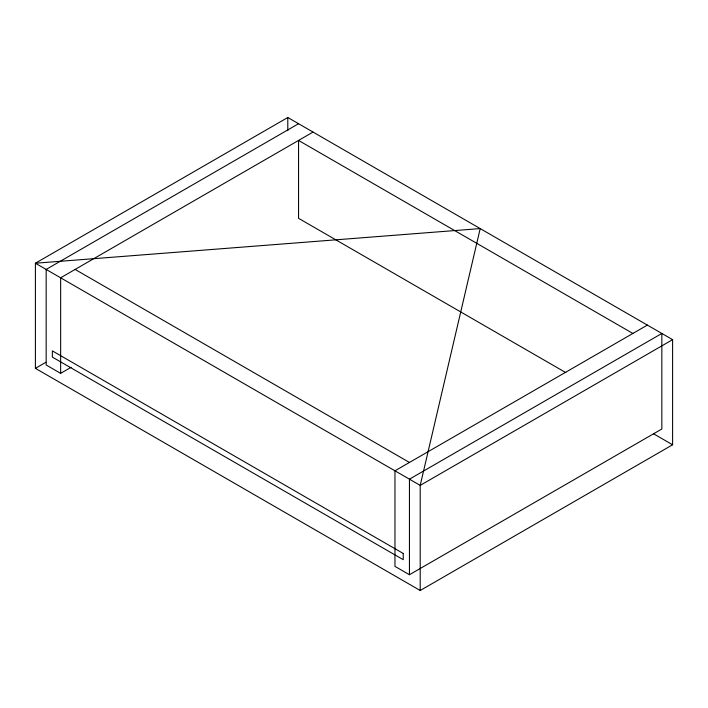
<?xml version="1.0" encoding="UTF-8"?>
<svg xmlns="http://www.w3.org/2000/svg" width="708" height="708" viewBox="0 0 708 708"><rect width="100%" height="100%" fill="white"/><g stroke="black" fill="none" stroke-linecap="round" stroke-linejoin="round"><path stroke-width="1.06" d="M287.793 117.501L35.4 263.226L35.4 368.337L420.207 590.499L672.6 444.774L672.6 339.663L287.793 117.501L287.793 130.644M298.555 123.714L46.162 269.429L46.162 364.992L60.64 373.346L71.154 367.275M313.033 132.077L60.64 277.793L60.64 373.346M35.4 368.337L45.914 362.266M647.36 325.096L394.967 470.811L394.967 566.373L409.445 574.728L661.838 429.013L661.838 333.459L409.445 479.174L409.445 574.728M672.6 339.663L420.207 485.387L35.4 263.226L480.201 228.587L420.207 485.387L420.207 590.499M632.881 333.459L298.555 140.432L298.555 218.312L565.825 372.62M653.457 433.721L672.6 444.774M75.119 269.429L409.445 462.457M403.241 553.47L52.365 350.894L52.365 357.106L403.241 559.683L403.241 553.47"/></g></svg>
